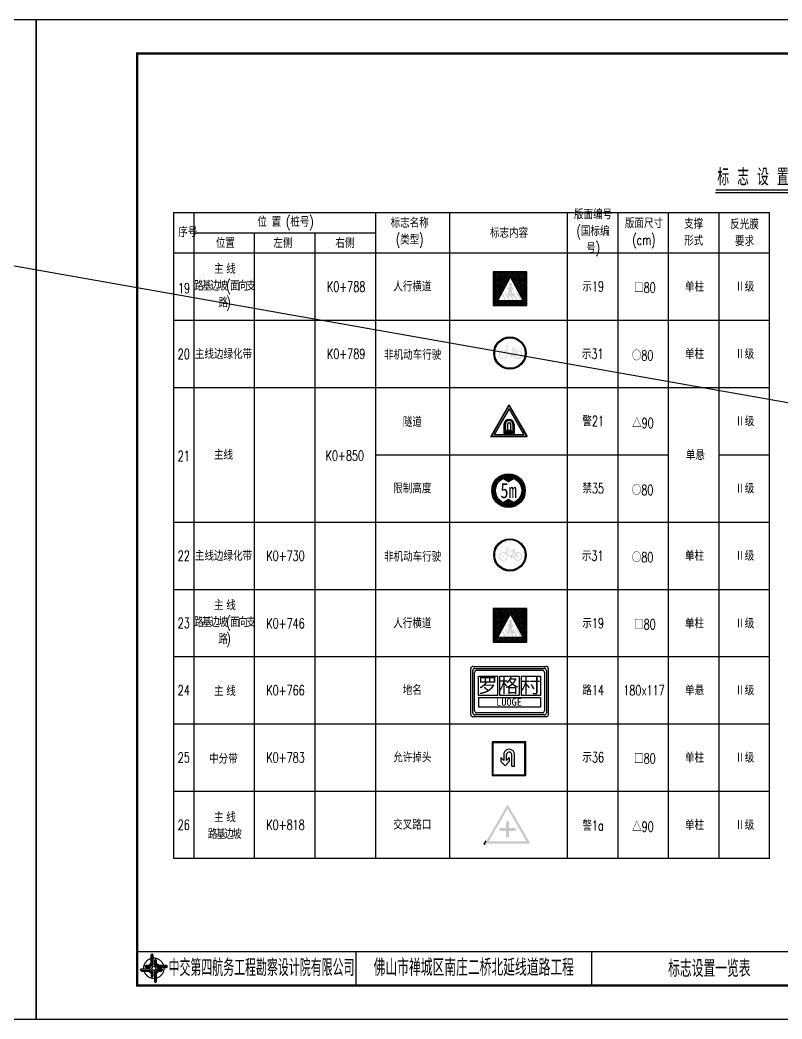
# Model space of a CAD drawing. Extents: x 9922 to 15217, y 1175 to 2938.
# Drawn here: x 13592.4 to 13818.8, y 2641.1 to 2938.1 of the extents above; entities that cross this region are included whole.
import ezdxf
from ezdxf.enums import TextEntityAlignment as Align

# ---------------------------------------------------------------- set-up
doc = ezdxf.new("R2010")
doc.units = 0
doc.header["$LTSCALE"] = 5
doc.layers.get('0').update_dxf_attribs({"linetype": 'CONTINUOUS'})
for name, color, linetype in [('1', 7, 'CONTINUOUS'), ('2', 7, 'CONTINUOUS'), ('J-交通标志', 4, 'CONTINUOUS'), ('PP-COM', 7, 'CONTINUOUS'), ('交通标志', 7, 'CONTINUOUS'), ('内框', 4, 'CONTINUOUS'), ('图框', 7, 'CONTINUOUS'), ('尺寸标注', 4, 'CONTINUOUS'), ('文字字符', 7, 'CONTINUOUS'), ('文字框', 8, 'CONTINUOUS'), ('文字表格', 7, 'CONTINUOUS'), ('标志', 4, 'CONTINUOUS'), ('汉字', 7, 'CONTINUOUS'), ('表格线', 7, 'CONTINUOUS')]:
    doc.layers.add(name, color=color, linetype=linetype)
doc.styles.add('ht', font='SIMHEI.TTF', dxfattribs={"width": 0.4})
doc.styles.get("Standard").update_dxf_attribs({"font": 'simplex1.shx', "width": 0.7, "bigfont": 'hztxt.shx'})
doc.styles.add('黑体', font='SIMHEI.TTF')

# ---------------------------------------------------------------- blocks, each defined once
blk = doc.blocks.new('diaotou')
at = {"layer": '文字字符'}
for p, q in [((-6.101562972147349, 24.90228167977193), (-6.101562972147349, 17.82942264034591)), ((-2.883151917896157, 17.87007201178039), (-2.883020566384857, 24.73968419403582)), ((3.457640832747074, 11.20370070532681), (3.457640832747074, 25.02422381270617)), ((6.711840400606434, 11.20370070532681), (6.711840400606434, 24.94293105120596)), ((-9.396435579184526, 21.40650153149227), (-9.396435579184526, 16.85385567003368)), ((-9.396435579184526, 21.40650153149227), (-6.101562972147349, 17.82942264034591)), ((-4.385568606024663, 11.56953308549828), (-9.396435579184526, 16.85385567003368)), ((0.4068361635759175, 16.89450504146771), (-4.385568606024663, 11.56953308549828)), ((-2.883151917896157, 17.87007201178039), (0.4068361635759175, 21.3658521600596)), ((0.4068361635759175, 21.3658521600596), (0.4068361635759175, 16.89450504146771)), ((3.457640832747074, 11.20370070532681), (6.711840400606434, 11.20370070532681))]:
    blk.add_line(p, q, dxfattribs=at)
for points in [[(19.99906267695451, 0), (19.99906267695451, 39.99812535390538), (-19.99906267694996, 39.99812535390538), (-19.99906267695451, 0)], [(18.97822048214357, 1.020842194810484), (18.97822048214357, 38.97728315909444), (-18.97822048213811, 38.97728315909444), (-18.97822048214357, 1.020842194810484)]]:
    blk.add_lwpolyline(points, close=True, dxfattribs=at)
for centre, radius, start, end in [((0.3055199071354764, 24.80244759557445), 6.407860631003816, 358.7437688651758, 179.1072990752227), ((0.2969057422292281, 24.66812610764009), 3.180731344825718, 353.571994391551, 178.7108869535317)]:
    blk.add_arc(centre, radius, start, end, dxfattribs=at)
blk = doc.blocks.new('xiangao1')
at = {"layer": '2'}
h = blk.add_hatch(dxfattribs=at)
h.set_pattern_fill('SACNCR', scale=0.0791435242254444, angle=90, style=0)
h.set_pattern_definition([(135, (2317.584698442243, -360.0879391594059), (-0.1332617096003498, -0.1332617096003497), []), (135, (2317.584698442243, -359.9546772933152), (-0.1332617096003498, -0.1332617096003497), [0, -0.1884605170618395])])
h.paths.add_polyline_path([(3553.801593673576, -60.8921763100318, 1), (3563.258867693323, -60.8921763100318, 1)])
h.paths.add_polyline_path([(3562.444854608817, -60.8921763100318, -1), (3554.615606758083, -60.8921763100318, -1)], flags=16)
at = {"layer": '标志', "linetype": 'Continuous'}
h = blk.add_hatch(color=7, dxfattribs=at)
edge = h.paths.add_edge_path()
edge.add_line((3558.505474494078, -58.47763066485902), (3556.696849184053, -57.43342035525257))
edge.add_arc((3558.53023068345, -60.89217631003118), 3.914623925366156, 62.501910019587, 117.92670436806691, ccw=False)
edge.add_line((3560.337687097813, -57.41980222488024), (3558.505474494078, -58.47763066485902))
h = blk.add_hatch(color=7, dxfattribs=at)
edge = h.paths.add_edge_path()
edge.add_line((3558.505474494078, -63.30672195520464), (3560.337687097813, -64.36455039518347))
edge.add_arc((3558.53023068345, -60.89217631003152), 3.914623925366981, 242.0732956319357, 297.4980899804042, ccw=False)
edge.add_line((3556.696849184052, -64.35093226481104), (3558.505474494078, -63.30672195520464))
at = {"layer": 'J-交通标志', "color": 7}
blk.add_circle((3558.505474494078, -60.90472413456496), 4.999974704708942, dxfattribs=at)
at = {"layer": '内框', "color": 7}
for radius in [4.728637009873403, 3.914623925366785]:
    blk.add_circle((3558.53023068345, -60.8921763100318), radius, dxfattribs=at)
at = {"layer": '尺寸标注', "color": 7, "linetype": 'Continuous'}
for centre, radius, start, end in [((3558.53023068345, -60.89217631003118), 3.914623925366156, 62.50191001960403, 117.9267043680608), ((3558.53023068345, -60.89217631003152), 3.914623925366981, 242.0732956319407, 297.4980899803952)]:
    blk.add_arc(centre, radius, start, end, dxfattribs=at)
at = {"layer": '标志', "color": 7, "linetype": 'Continuous', "style": '黑体', "width": 0.8}
blk.add_text('5m', height=4.5, dxfattribs=at).set_placement((3558.53023068345, -60.8921763100318), align=Align.MIDDLE_CENTER)
blk = doc.blocks.new('suidao')
at = {"layer": '1'}
h = blk.add_hatch(color=7, dxfattribs=at)
h.paths.add_polyline_path([(3489.163100171733, -42.9670430532401, 0.5773502691896254), (3487.955332983272, -42.9670430532401), (3468.027028150677, -77.48387953201609, 0.5773502691896583), (3468.630911744906, -78.52983659908068), (3508.487521410099, -78.52983659908068, 0.5773502691896254), (3509.091405004329, -77.48387953201609)])
h.paths.add_polyline_path([(3488.559216577503, -46.10491425443252), (3506.071987033177, -76.43792246495241), (3471.046446121828, -76.43792246495241)], flags=16)
at = {"layer": '标志', "linetype": 'Continuous'}
h = blk.add_hatch(color=7, dxfattribs=at)
edge = h.paths.add_edge_path()
edge.add_arc((3488.583108286459, -64.43789940617421), 5, 0, 180)
edge.add_line((3483.583108286459, -64.43789940617421), (3483.583108286459, -75.43789940617421))
edge.add_line((3483.583108286459, -75.43789940617421), (3482.583108286459, -75.43789940617421))
edge.add_line((3482.583108286459, -75.43789940617421), (3482.583108286459, -64.43789940617421))
edge.add_arc((3488.583108286459, -64.43789940617421), 6, 0, 180, ccw=False)
edge.add_line((3494.583108286459, -64.43789940617421), (3494.583108286459, -75.43789940617421))
edge.add_line((3494.583108286459, -75.43789940617421), (3493.583108286459, -75.43789940617421))
edge.add_line((3493.583108286459, -75.43789940617421), (3493.583108286459, -64.43789940617421))
h = blk.add_hatch(color=7, dxfattribs=at)
edge = h.paths.add_edge_path()
edge.add_line((3483.983108286459, -75.15467491996787), (3486.783108286459, -71.18953211307644))
edge.add_line((3486.78310828646, -71.18953211307644), (3486.78310828646, -64.43789940617421))
edge.add_arc((3488.58310828646, -64.42251475959961), 1.800065745284769, -0.48969658587282083, 180.4896965858598, ccw=False)
edge.add_line((3490.383108286459, -64.43789940617398), (3490.38310828646, -71.18953211307621))
edge.add_line((3490.38310828646, -71.18953211307621), (3493.18310828646, -75.15467491996742))
edge.add_line((3493.18310828646, -75.15467491996742), (3493.18310828646, -64.43789940617421))
edge.add_arc((3488.583108286459, -64.43789940617421), 4.6, 0, 180)
edge.add_line((3483.983108286459, -64.43789940617421), (3483.983108286459, -75.15467491996787))
blk.add_hatch(color=7, dxfattribs=at).paths.add_polyline_path([(3487.27278621391, -71.18953211307621), (3489.89343035901, -71.18953211307598), (3492.893430359009, -75.43789940617444), (3484.27278621391, -75.43789940617421)])
at = {"layer": '1', "color": 7, "linetype": 'ByBlock'}
blk.add_lwpolyline([(3467.739833711093, -79.02642276423421), (3509.418827521512, -79.02642276423512, 0.5773395539759058), (3509.999495599997, -78.02071348099571), (3489.163724456213, -41.92941996658556, 0.5773200870172038), (3488.002440212046, -41.92933006037629), (3467.159217545409, -78.02062357478644, 0.5773911677442399)], format="xyb", close=True, dxfattribs=at)
at = {"layer": '内框', "color": 7}
blk.add_lwpolyline([(3468.59158508786, -78.53473354467451), (3508.567228422298, -78.53473354467451, 0.5773395539759099), (3509.147896500783, -77.52902426143555), (3489.163648329377, -42.91272129661002, 0.5773200870172047), (3488.002364085209, -42.91263139040075), (3468.010968922177, -77.52893435522628, 0.5773911677442352)], format="xyb", close=True, dxfattribs=at)
blk.add_lwpolyline([(3471.046493160382, -76.43789940617421), (3506.066935110146, -76.43789940617421), (3488.55984467657, -46.11247804014124)], close=True, dxfattribs=at)
at = {"layer": '尺寸标注', "color": 7, "linetype": 'Continuous'}
for p, q in [((3482.583108286459, -64.43789940617421), (3482.583108286459, -75.43789940617421)), ((3483.583108286459, -64.43789940617421), (3483.583108286459, -75.43789940617421)), ((3483.983108286459, -64.43789940617421), (3483.983108286459, -75.15467491996787)), ((3483.983108286459, -75.15467491996787), (3486.783108286459, -71.18953211307644)), ((3484.27278621391, -75.43789940617421), (3487.27278621391, -71.1895321130769)), ((3486.78310828646, -64.43789940617421), (3486.78310828646, -71.18953211307644)), ((3487.27278621391, -71.18953211307621), (3489.89343035901, -71.18953211307598)), ((3489.89343035901, -71.18953211307598), (3492.893430359009, -75.43789940617444)), ((3490.383108286459, -64.43789940617398), (3490.38310828646, -71.18953211307621)), ((3490.38310828646, -71.18953211307621), (3493.18310828646, -75.15467491996742)), ((3493.18310828646, -64.43789940617421), (3493.18310828646, -75.15467491996742)), ((3493.583108286459, -64.43789940617421), (3493.583108286459, -75.43789940617421)), ((3494.583108286459, -64.43789940617421), (3494.583108286459, -75.43789940617421)), ((3466.578354560955, -79.02642276423467), (3467.739833711093, -79.02642276423421)), ((3482.583108286459, -75.43789940617421), (3483.583108286459, -75.43789940617421)), ((3484.27278621391, -75.43789940617421), (3492.893430359009, -75.43789940617444)), ((3493.583108286459, -75.43789940617421), (3494.583108286459, -75.43789940617421))]:
    blk.add_line(p, q, dxfattribs=at)
for centre, radius, start, end in [((3488.583108286459, -64.43789940617421), 6, 0, 180), ((3488.583108286459, -64.43789940617421), 5, 0, 180), ((3488.583108286459, -64.43789940617421), 4.6, 0, 180), ((3488.58310828646, -64.42251475959961), 1.800065745284769, 359.5103034141272, 180.4896965858598)]:
    blk.add_arc(centre, radius, start, end, dxfattribs=at)
blk = doc.blocks.new('shi19')
at = {"layer": '交通标志', "linetype": 'Continuous'}
h = blk.add_hatch(dxfattribs=at)
h.set_pattern_fill('ANSI37', color=256, scale=0.5, style=0)
h.set_pattern_definition([(45, (-464.1133328384785, -103.8755469416377), (-1.122532015133644, 1.122532015133644), []), (135, (-464.1133328384785, -103.8755469416377), (-1.122532015133644, -1.122532015133644), [])])
h.paths.add_polyline_path([(18.97822048214357, 38.97728315909467), (-18.97822048213857, 38.97728315909467), (-18.97822048214312, 1.020842194810484), (18.97822048214357, 1.020842194810484)])
h.paths.add_polyline_path([(15.71383639329088, 5.766368364998926), (-14.54242162388982, 5.766368364998926), (0.5857073847028015, 33.80975351966072)], flags=16)
at = {"layer": '交通标志'}
h = blk.add_hatch(color=256, dxfattribs=at)
h.paths.add_polyline_path([(1.836160501565246, 20.58847870483419, -0.4929227476637501), (1.970290873061458, 20.72228760606663), (2.076939894310271, 20.70815568318653), (2.565357937280169, 19.65339855968773, -0.1007238254279254), (2.620330432586343, 19.4216393705567), (2.650627326235735, 18.47878398035505, 0.1621942034199534), (2.729085324383959, 18.2662980491416), (2.917776557093475, 18.03070313103467, 0.2611518920554956), (3.242580254878703, 17.89923486465091), (3.438166909673782, 17.9240673532961, 0.35844712940653), (3.75052865860016, 18.25525882577881), (3.854769752700122, 19.79067400703184, 0.1784310688526201), (3.738487268062272, 20.18704883763553), (2.019416219258346, 22.50316504891566, 0.1303412639691616), (1.398851494511746, 22.82442671915737, -0.1474758329713976), (-0.2449055131301066, 22.7158494045741), (-1.005172878271878, 22.14060206110503, 0.1588489739255415), (-1.259309431122347, 21.87153053280258), (-1.819096085305318, 20.93264045835826, -0.1462839377959379), (-2.171938827732447, 20.60874323338362), (-3.633570590722229, 19.89882409858114, 0.3964178702814232), (-3.866537863552367, 19.28699716020742), (-3.833565949894364, 19.20701330296993, 0.3898489240704199), (-3.393973236076363, 19.00202382668726), (-1.518296157605619, 19.59688344368328, -0.5300803261006457), (-1.363058288668526, 19.47446749865799), (-1.520033350949234, 17.29129642582734), (-2.448077846672277, 16.15362310387877, 0.1795943290689394), (-2.582305130872101, 15.76029078523948), (-2.445591681188034, 11.11301811325507, 0.2405856666618067), (-1.87969461451712, 10.20551501979776), (-1.447840810921662, 10.16087599677053, 0.280271727344787), (-0.9266248319381702, 11.02374006725108), (-0.9828879812566811, 15.35987785855946, -0.2217645267545478), (-0.7773982108642485, 15.82108423645764), (-0.2336614915052451, 16.29336565716017, -0.6223048171974646), (0.1614403888488596, 16.12718822703732), (0.2178513996623224, 15.17775841386697, 0.1080223328076682), (3.096637760671911, 10.26803993859335, 0.6574011639271888), (4.18131077529506, 11.30651557454826), (2.32831318465287, 14.55735705358961), (1.966744950212615, 15.59583268953907), (2.116227892622192, 18.38468563441006, 0.03699299083988415), (2.111342444553429, 18.47279730840205)])
h.paths.add_polyline_path([(2.378527601272253, 24.76162825737788, 1), (-1.321315143964057, 24.76162825737788, 1)])
h.paths.add_polyline_path([(-5.007378462159977, 14.85796889627704), (-6.575757193841127, 14.85796889627704), (-1.871749774793898, 6.962154756787413), (-0.3033710431127474, 6.962154756787413)])
h.paths.add_polyline_path([(-8.666099587247118, 13.50086014377598), (-9.409385831457257, 12.11591825304708), (-6.338981526834687, 6.962154756787413), (-4.770602795148989, 6.962154756787413)])
h.paths.add_polyline_path([(-0.2949419936021513, 14.64194068297343), (-0.4028103783593906, 12.19976715933285), (2.701842291960929, 6.962154756787413), (4.270221023644353, 6.962154756787413)])
h.paths.add_polyline_path([(4.033438318497247, 14.85796889627659), (2.465059586811549, 14.85796889627704), (7.169067005858778, 6.962154756787413), (8.737445737544476, 6.962154756787413)])
h.paths.add_polyline_path([(8.607044461521582, 14.85796889627704), (7.038665729840432, 14.85796889627704), (11.74267314888584, 6.962154756787413), (13.31105188057154, 6.962154756787413)])
for p, q in [((-14.54242162388982, 5.766368364998925), (0.5857073847028005, 33.80975351966072)), ((15.71383639329088, 5.766368364998925), (0.5857073847028005, 33.80975351966072)), ((-14.54242162388982, 5.766368364998925), (15.71383639329088, 5.766368364998925))]:
    blk.add_line(p, q, dxfattribs=at)
for points in [[(19.99906267695405, 0), (19.99906267695405, 39.99812535390561), (-19.99906267694951, 39.99812535390538), (-19.99906267695405, 0)], [(18.97822048214357, 1.020842194810484), (18.97822048214357, 38.97728315909467), (-18.97822048213857, 38.97728315909467), (-18.97822048214312, 1.020842194810484)]]:
    blk.add_lwpolyline(points, close=True, dxfattribs=at)
blk = doc.blocks.new('shizijia a a')
blk.add_hatch(color=7).paths.add_polyline_path([(8134.427726569629, 1195.759747484561), (8134.427726569629, 1192.95974748456), (8128.427726569629, 1192.95974748456), (8128.427726569629, 1186.95974748456), (8125.62772656963, 1186.95974748456), (8125.62772656963, 1192.95974748456), (8119.627726569628, 1192.95974748456), (8119.62772656963, 1195.759747484561), (8125.62772656963, 1195.759747484561), (8125.62772656963, 1201.759747484561), (8128.427726569629, 1201.759747484561), (8128.427726569629, 1195.759747484561)])
at = {"layer": '1'}
h = blk.add_hatch(color=7, dxfattribs=at)
h.paths.add_polyline_path([(8127.667145291669, 1216.69794115902, 0.5773502691896254), (8126.459378103209, 1216.69794115902), (8106.531073270613, 1182.181104680244, 0.5773502691896583), (8107.134956864842, 1181.13514761318), (8146.991566530036, 1181.13514761318, 0.5773502691896254), (8147.595450124265, 1182.181104680244)])
h.paths.add_polyline_path([(8127.06326169744, 1213.560069957828), (8144.576032153112, 1183.227061747308), (8109.550491241764, 1183.227061747308)], flags=16)
at = {"layer": '尺寸标注', "color": 7, "linetype": 'Continuous'}
for p, q in [((8106.910200293611, 1183.803508128995), (8105.08239968089, 1180.638561448026)), ((8105.08239968089, 1180.638561448026), (8106.243878831028, 1180.638561448026))]:
    blk.add_line(p, q, dxfattribs=at)
blk = doc.blocks.new('diming6')
at = {"layer": '交通标志', "linetype": 'Continuous'}
for p, q in [((4338.773519139604, 1389.592643397272), (4338.773519139604, 1432.392643397272)), ((4340.573519139603, 1391.392643397272), (4340.573519139603, 1430.592643397272)), ((4340.773519139604, 1434.392643397272), (4408.773519139604, 1434.392643397272)), ((4342.573519139603, 1432.592643397272), (4406.973519139604, 1432.592643397272)), ((4344.373519139604, 1430.792643397272), (4405.173519139604, 1430.792643397272)), ((4408.973519139604, 1430.592643397272), (4408.973519139604, 1391.392643397272)), ((4410.773519139604, 1432.392643397272), (4410.773519139604, 1389.592643397272)), ((4342.373519139604, 1393.192643397272), (4342.373519139604, 1428.792643397272)), ((4407.173519139604, 1428.792643397272), (4407.173519139604, 1393.192643397272)), ((4408.773519139604, 1387.592643397272), (4340.773519139604, 1387.592643397272)), ((4406.973519139604, 1389.392643397272), (4342.573519139603, 1389.392643397272)), ((4405.173519139604, 1391.192643397272), (4344.373519139604, 1391.192643397272))]:
    blk.add_line(p, q, dxfattribs=at)
for centre, start, end in [((4340.773519139604, 1432.392643397272), 90, 180), ((4342.573519139603, 1430.592643397272), 90, 180), ((4344.373519139604, 1428.792643397272), 90, 180), ((4405.173519139604, 1428.792643397272), 0, 90), ((4406.973519139604, 1430.592643397272), 0, 90), ((4408.773519139604, 1432.392643397272), 0, 90), ((4344.373519139604, 1393.192643397272), 180, 270), ((4405.173519139604, 1393.192643397272), 270, 0), ((4340.773519139604, 1389.592643397272), 180, 270), ((4342.573519139603, 1391.392643397272), 180, 270), ((4406.973519139604, 1391.392643397272), 270, 0), ((4408.773519139604, 1389.592643397272), 270, 0)]:
    blk.add_arc(centre, 2, start, end, dxfattribs=at)
at = {"layer": '文字框', "linetype": 'Continuous'}
for p, q in [((4345.973519139604, 1425.392643397272), (4363.973519139604, 1425.392643397272)), ((4345.973519139604, 1407.392643397272), (4345.973519139604, 1425.392643397272)), ((4363.973519139604, 1407.392643397272), (4363.973519139604, 1425.392643397272)), ((4365.773519139604, 1425.392643397272), (4383.773519139604, 1425.392643397272)), ((4365.773519139604, 1407.392643397272), (4365.773519139604, 1425.392643397272)), ((4383.773519139604, 1425.392643397272), (4383.773519139604, 1407.392643397272)), ((4385.573519139604, 1425.392643397272), (4403.573519139603, 1425.392643397272)), ((4385.573519139603, 1425.392643397272), (4385.573519139603, 1407.392643397272)), ((4403.573519139604, 1425.392643397272), (4403.573519139603, 1407.392643397272)), ((4363.973519139604, 1407.392643397272), (4345.973519139604, 1407.392643397272)), ((4345.973519139604, 1405.592643397272), (4345.973519139604, 1396.592643397272)), ((4345.973519139604, 1405.592643397272), (4403.573519139603, 1405.592643397272)), ((4383.773519139604, 1407.392643397272), (4365.773519139604, 1407.392643397272)), ((4403.573519139603, 1407.392643397272), (4385.573519139603, 1407.392643397272)), ((4403.573519139603, 1405.592643397272), (4403.573519139603, 1396.592643397272)), ((4403.573519139603, 1396.592643397272), (4345.973519139604, 1396.592643397272))]:
    blk.add_line(p, q, dxfattribs=at)
at = {"layer": '汉字', "linetype": 'Continuous', "style": 'ht'}
for s, height, p in [('罗', 13.2, (4345.421033980317, 1410.138119442187)), ('格', 13.2, (4365.305245996403, 1410.138119442187)), ('村', 13.2, (4385.318070876329, 1409.830156229403)), ('LUOGE', 7, (4362.368738207428, 1397.899123025125))]:
    blk.add_text(s, height=height, dxfattribs=at).set_placement(p)
blk = doc.blocks.new('123')
at = {"layer": '图框'}
blk.add_lwpolyline([(10930.15521154882, 1893.643909131336), (10930.15521154882, 2190.643909131336), (10510.15521154882, 2190.643909131336), (10510.15521154882, 1893.643909131336)], close=True, dxfattribs=at)
blk = doc.blocks.new('lvdao')
at = {"layer": 'PP-COM'}
h = blk.add_hatch(color=7, dxfattribs=at)
edge = h.paths.add_edge_path(flags=16)
edge.add_line((14523.46466739802, 1582.310578600302), (14521.91494627475, 1584.268999675882))
edge.add_line((14521.91494627475, 1584.268999675882), (14519.77774400383, 1577.715721203945))
edge.add_line((14519.77774400383, 1577.715721203945), (14521.72467292111, 1577.992475471621))
edge.add_arc((14527.08789854932, 1578.340965234011), 5.374535724469826, 132.3880028085227, 183.7177184221885, ccw=False)
edge = h.paths.add_edge_path(flags=16)
edge.add_arc((14527.08789854932, 1578.340965234011), 4.4586703893677, 493.2182603036658, 542.8172017145539)
edge.add_line((14522.63461679159, 1578.121823208595), (14526.36020745503, 1578.651412710588))
edge.add_line((14526.36020745503, 1578.651412710587), (14524.03469293658, 1581.590223168883))
h.paths.add_polyline_path([(14519.22699420903, 1579.747042729658), (14519.22699420903, 1579.378146031856), (14518.8374468811, 1579.378146031856), (14519.11546794205, 1578.130392587861), (14521.26008623374, 1584.767091126725), (14513.0915076611, 1584.767091126725), (14512.94047534052, 1584.380951434397), (14518.70134047184, 1578.029178544768), (14518.40076717049, 1579.378146031856), (14517.90233761955, 1579.378146031856), (14517.90233761955, 1579.747042729658)], flags=16)
edge = h.paths.add_edge_path(flags=16)
edge.add_line((14526.59699354671, 1577.947029405154), (14522.74813992486, 1577.318108097138))
edge.add_arc((14527.08789854932, 1578.340965234011), 4.458670389367795, 193.2622534928826, 482.7823997859194)
edge.add_line((14524.6737515648, 1582.089516417893), (14527.12889555075, 1578.969051537569))
edge.add_arc((14527.08789854932, 1578.340965234011), 0.6294228775972854, 218.7459470685571, 446.2654372543259, ccw=False)
edge = h.paths.add_edge_path()
edge.add_arc((14519.06934649954, 1577.20102540491), 0.8756362199149581, 522.2876576286286, 630.7597406713694)
edge.add_line((14519.08095707471, 1576.325466164098), (14519.38151304585, 1574.976576454681))
edge.add_line((14519.38151304585, 1574.976576454681), (14518.98689611281, 1574.976576454681))
edge.add_line((14518.98689611281, 1574.976576454681), (14518.98689611281, 1574.64995783171))
edge.add_line((14518.98689611281, 1574.649957831709), (14520.50446189623, 1574.649957831709))
edge.add_line((14520.50446189623, 1574.649957831709), (14520.50446189623, 1574.976576454681))
edge.add_line((14520.50446189623, 1574.976576454681), (14519.81819275645, 1574.976576454681))
edge.add_line((14519.81819275646, 1574.976576454681), (14519.49326518909, 1576.434845442842))
edge.add_arc((14519.06934649954, 1577.20102540491), 0.8756362199150926, 298.9552582435237, 336.2172830024853)
edge.add_line((14519.87062487706, 1576.847908212834), (14521.84244897808, 1577.170113813417))
edge.add_arc((14527.08789854932, 1578.340965234011), 5.374535724469852, 192.5828807278207, 483.7068798928885)
edge.add_line((14524.1053304666, 1582.811974279574), (14522.22088285251, 1585.207089446842))
edge.add_line((14522.22088285251, 1585.207089446842), (14522.46989848825, 1585.970643195149))
edge.add_line((14522.46989848825, 1585.970643195149), (14523.2227608721, 1585.970643195149))
edge.add_line((14523.2227608721, 1585.970643195149), (14524.35973638045, 1586.569387398936))
edge.add_line((14524.35973638045, 1586.569387398936), (14524.35973638045, 1587.076017080773))
edge.add_line((14524.35973638045, 1587.076017080773), (14519.90782787093, 1586.929315825641))
edge.add_line((14519.90782787093, 1586.929315825641), (14519.55390756921, 1586.774999530261))
edge.add_line((14519.55390756921, 1586.774999530261), (14519.79843416603, 1586.408498375954))
edge.add_line((14519.79843416604, 1586.408498375954), (14521.63882177724, 1585.939119565464))
edge.add_line((14521.63882177723, 1585.939119565464), (14521.46242265348, 1585.393237899042))
edge.add_line((14521.46242265347, 1585.393237899042), (14513.33641488491, 1585.393237899042))
edge.add_line((14513.33641488491, 1585.393237899042), (14514.12811784664, 1587.417360529713))
edge.add_line((14514.12811784664, 1587.417360529713), (14513.53067781403, 1588.08702219306))
edge.add_line((14513.53067781403, 1588.08702219306), (14513.93205486456, 1588.445111555622))
edge.add_line((14513.93205486455, 1588.445111555622), (14516.11095728219, 1588.445111555622))
edge.add_line((14516.11095728219, 1588.445111555622), (14516.11095728219, 1589.201850028225))
edge.add_line((14516.11095728219, 1589.201850028226), (14513.44655494539, 1589.201850028226))
edge.add_line((14513.44655494539, 1589.201850028226), (14512.51290107852, 1588.101345586226))
edge.add_line((14512.51290107852, 1588.101345586225), (14513.27264971012, 1587.456784582499))
edge.add_line((14513.27264971012, 1587.456784582499), (14511.69762347233, 1582.970837649915))
edge.add_arc((14509.07070484623, 1578.381129593993), 5.288300436501276, 420.2153433020286, 770.6927707461815)
edge.add_line((14512.42072950771, 1582.47300645849), (14512.4885733877, 1583.225587600038))
edge.add_line((14512.4885733877, 1583.225587600038), (14512.64651174049, 1583.629383732658))
edge.add_line((14512.64651174049, 1583.629383732658), (14518.23521896888, 1577.467427454885))
edge = h.paths.add_edge_path(flags=16)
edge.add_arc((14501.92433135734, 1587.466740818487), 11.68343144765875, 310.96786710817463, 330.03058549394456, ccw=False)
edge.add_arc((14509.07070484623, 1578.381129593993), 0.5774381663015745, 90.00000000000301, 387.1743936606987, ccw=False)
edge.add_arc((14504.22407918993, 1584.981201951865), 7.730582310395268, 308.8248572095115, 338.257350668104)
edge.add_arc((14509.07070484624, 1578.381129593992), 4.405441710957541, 418.0084027421183, 767.5243627106129)
at = {"layer": 'J-交通标志', "color": 7}
blk.add_circle((14517.19925849728, 1580.265407532919), 19.99989881883577, dxfattribs=at)
at = {"layer": '内框', "color": 7}
blk.add_circle((14517.29828325477, 1580.315598831052), 18.91454803949361, dxfattribs=at)
blk = doc.blocks.new('series')
at = {"width": 0.75}
for tag, height, p in [('页码', 4, (-35.00000019351683, -18.99999978748997)), ('图名', 5, (-220.0000000007553, -281.9999998736282)), ('图号', 5, (-20.00000000087118, -281.9999997322674))]:
    blk.add_attdef(tag, text='', height=height, dxfattribs=at).set_placement(p, align=Align.MIDDLE_CENTER)
blk = doc.blocks.new('tb')
at = {"lineweight": -3}
h = blk.add_hatch(color=256, dxfattribs=at)
h.paths.add_polyline_path([(-1.228670992161504, -0.1320785302474157), (-3.777098402437705, -0.1366758082405788), (-4.137257534001154, -0.4065742589613385), (-1.397238205910632, -0.4414142085969424), (-0.5595824502494793, -1.241260625552659), (-0.5377440497285022, -2.618099910838639), (-0.268174124076701, -2.204271236922525), (-0.2591490690975675, -1.05795716827002)])
h.paths.add_polyline_path([(0.1330140251965517, -1.081087965820487), (0.1376113031897077, -3.856454300355971), (0.4130853200294737, -4.257762159689361), (0.4373368162431817, -1.238985973350473), (1.254303266752501, -0.4280733826241737), (2.658200219750171, -0.431309751157432), (2.261738862313656, -0.1640078927098472), (1.06957779999648, -0.1549828377307136)])
h.paths.add_polyline_path([(1.075058668143178, 0.2961654990900692), (3.623486078419382, 0.3007627770832428), (4.02479393775277, 0.5639790481017252), (1.254433818257177, 0.5696493874812063), (0.4338647678877763, 1.389621971256247), (0.4252804534801343, 2.800319429116151), (0.1582321915008578, 2.411975327672125), (0.1492071365217242, 1.240846529882496)])
h.paths.add_polyline_path([(-0.2782056403676165, 1.214703607392551), (-0.2828029183607867, 3.990069941928034), (-0.5582769352005529, 4.391377801261428), (-0.5650625050847323, 1.405178606367084), (-1.383477455623911, 0.5999388548037956), (-2.744447998670424, 0.5649253927294958), (-2.330582945081495, 0.2953481910572044), (-1.197365719015146, 0.2863231360780745)])
for p, q in [((-0.5582769352005528, 4.391377801261427), (-0.5650625050847324, 1.405178606367084)), ((-1.383477455623911, 0.5999388548037956), (-2.744447998670424, 0.5649253927294957)), ((-0.5650625050847324, 1.405178606367084), (-1.383477455623911, 0.5999388548037956)), ((0.4252804534801342, 2.800319429116151), (0.4338647678877763, 1.389621971256247)), ((0.4338647678877763, 1.389621971256247), (1.254433818257176, 0.5696493874812063)), ((1.254433818257176, 0.5696493874812063), (4.024793937752769, 0.5639790481017251)), ((-4.137257534001154, -0.4065742589613386), (-1.397238205910632, -0.4414142085969424)), ((-1.397238205910632, -0.4414142085969424), (-0.5595824502494793, -1.241260625552659)), ((-0.5595824502494793, -1.241260625552659), (-0.5377440497285022, -2.618099910838639)), ((0.4130853200294737, -4.257762159689362), (0.4373368162431817, -1.238985973350474)), ((0.4373368162431817, -1.238985973350474), (1.254303266752501, -0.4280733826241736)), ((1.254303266752501, -0.4280733826241736), (2.658200219750171, -0.431309751157432))]:
    blk.add_line(p, q, dxfattribs=at)
at = {"lineweight": -3, "const_width": 0.35, "flags": 128}
for points in [[(-0.8984575719989607, 3.022184800634026, 0.3241669670343284), (-3.156283413683539, -0.1382039471767715)], [(2.880337605681945, 0.9159689001160274, 0.324402935256486), (-0.2446307051464558, 3.152779407784049)], [(0.7528174262224923, -2.855861469520281, 0.3254175744173388), (3.016696669261094, 0.2640090343644648)], [(-2.980278320299703, -0.7585641109756427, 0.3229755232610381), (0.1412698125949916, -2.983008973617238)]]:
    blk.add_lwpolyline(points, format="xyb", dxfattribs=at)
at = {"lineweight": -3, "flags": 128}
for points in [[(-0.8984575719989607, 3.992933901796853), (-0.8984575719989607, 1.576138812338048), (-1.530916730157209, 0.9123826470056855), (-2.335694345298677, 0.9123826470056855), (-2.744447998670424, 0.5649253927294957), (-2.330582945081495, 0.2953481910572044), (-1.197365719015146, 0.2863231360780745), (-0.2782056403676165, 1.214703607392551), (-0.2828029183607867, 3.990069941928034), (-0.5582769352005528, 4.391377801261427)], [(-0.0382093518217772, 0.7673643284819214), (0.680333374823654, 0.04359896970502497), (-0.0382093518217772, -0.6859100737558936), (-0.7739971039068507, 0.04934401191316873)], [(3.615558814357584, 0.9159689001160274), (1.425702649158069, 0.9159689001160274), (0.7731862275520882, 1.538085494759734), (0.7731862275520882, 2.38077468162448), (0.4252804534801342, 2.800319429116151), (0.1582321915008578, 2.411975327672124), (0.1492071365217242, 1.240846529882496), (1.075058668143178, 0.2961654990900691), (3.623486078419383, 0.3007627770832428), (4.024793937752769, 0.5639790481017251)], [(-3.728022410605963, -0.7585641109756427), (-1.538166245406444, -0.7585641109756427), (-0.8852013040046955, -1.391471799739268), (-0.8852013040046955, -2.209346257466891), (-0.5377440497285022, -2.618099910838639), (-0.268174124076701, -2.204271236922525), (-0.2591490690975675, -1.05795716827002), (-1.228670992161504, -0.1320785302474157), (-3.777098402437705, -0.1366758082405788), (-4.137257534001154, -0.4065742589613386)], [(0.7528174262224923, -3.84852703629417), (0.7528174262224923, -1.431731946835372), (1.395705588811445, -0.7791505751772103), (2.25942704020374, -0.7791505751772103), (2.658200219750171, -0.431309751157432), (2.261738862313656, -0.1640078927098472), (1.06957779999648, -0.1549828377307136), (0.1330140251965517, -1.081087965820487), (0.1376113031897077, -3.856454300355971), (0.4130853200294737, -4.257762159689362)]]:
    blk.add_lwpolyline(points, close=True, dxfattribs=at)

msp = doc.modelspace()

# ---------------------------------------------------------------- linework, layer by layer
at = {"layer": '2', "linetype": 'Continuous'}
msp.add_line((13177.19127270127, 2938.109590496886), (14857.19127270127, 2641.109590496886), dxfattribs=at)
at = {"layer": '图框'}
for points, const_width in [([(14007.19127250151, 2928.109590770462), (13627.19127250174, 2928.10959049642), (13627.19127270127, 2651.109590496886), (14007.19127270081, 2651.109590770696), (14007.19127250127, 2928.109590770229)], 0.7), ([(13627.19127269406, 2661.109590496886), (14007.19127269382, 2661.109590770929)], 0.4), ([(13692.19127269407, 2661.109590543761), (13692.19127270127, 2651.109590540106)], 0.4), ([(13762.19127270104, 2651.109590601684), (13762.19127269382, 2661.109590594243)], 0.4)]:
    msp.add_lwpolyline(points, dxfattribs=dict(at, const_width=const_width))
at = {"layer": '尺寸标注', "color": 7, "linetype": 'Continuous'}
msp.add_line((13799.02369131735, 2886.83815590692), (13839.94057525622, 2886.83815590692), dxfattribs=at)
at = {"layer": '尺寸标注', "color": 7, "linetype": 'Continuous', "const_width": 0.4}
msp.add_lwpolyline([(13799.02369131735, 2887.558155906921), (13839.94057525622, 2887.558155906921)], dxfattribs=at)
at = {"layer": '文字表格', "linetype": 'Continuous'}
for p, q in [((13644.07152333946, 2688.83815590692), (13644.07152333946, 2880.83815590692)), ((13698.07152333946, 2688.83815590692), (13698.07152333946, 2880.83815590692)), ((13720.07152333946, 2688.83815590692), (13720.07152333946, 2880.83815590692)), ((13755.07152333946, 2688.83815590692), (13755.07152333946, 2880.83815590692)), ((13770.07152333946, 2688.83815590692), (13770.07152333946, 2880.83815590692)), ((13785.07152333946, 2688.83815590692), (13785.07152333946, 2880.83815590692)), ((13800.07152333946, 2688.83815590692), (13800.07152333946, 2880.83815590692)), ((13644.07152333946, 2874.83815590692), (13698.07152333946, 2874.83815590692)), ((13662.07152333946, 2688.83815590692), (13662.07152333946, 2874.83815590692)), ((13680.07152333946, 2688.83815590692), (13680.07152333946, 2874.83815590692)), ((13638.07152333946, 2868.83815590692), (13815.07152333946, 2868.83815590692)), ((13638.07152333946, 2848.83815590692), (13815.07152333945, 2848.83815590692)), ((13638.07152333946, 2828.838155906921), (13815.07152333946, 2828.83815590692)), ((13698.07152333946, 2828.838155906921), (13785.07152333946, 2828.838155906921)), ((13698.07152333946, 2828.838155906921), (13785.07152333946, 2828.838155906921)), ((13800.07152333946, 2828.83815590692), (13815.07152333946, 2828.83815590692)), ((13698.07152333946, 2808.838155906919), (13785.07152333946, 2808.838155906919)), ((13698.07152333946, 2808.838155906919), (13785.07152333946, 2808.838155906919)), ((13698.07152333946, 2808.838155906919), (13785.07152333946, 2808.83815590692)), ((13800.07152333946, 2808.838155906919), (13815.07152333946, 2808.838155906919))]:
    msp.add_line(p, q, dxfattribs=at)
at = {"layer": '表格线', "color": 1, "linetype": 'Continuous'}
for p, q in [((13638.07152333946, 2880.83815590692), (13815.07152333946, 2880.83815590692)), ((13638.07152333946, 2688.83815590692), (13638.07152333946, 2880.83815590692)), ((13815.07152333946, 2688.83815590692), (13815.07152333946, 2880.83815590692)), ((13815.07152333946, 2688.83815590692), (13638.07152333946, 2688.83815590692))]:
    msp.add_line(p, q, dxfattribs=at)
at = {"layer": '表格线', "linetype": 'Continuous'}
for p, q in [((13698.07152333946, 2808.83815590692), (13785.07152333945, 2808.83815590692)), ((13638.07152333946, 2788.83815590692), (13815.07152333946, 2788.83815590692)), ((13638.07152333946, 2768.83815590692), (13815.07152333946, 2768.83815590692)), ((13638.07152333946, 2748.83815590692), (13815.07152333946, 2748.83815590692)), ((13638.07152333946, 2728.83815590692), (13815.07152333946, 2728.83815590692)), ((13638.07152333946, 2708.83815590692), (13815.07152333946, 2708.83815590692))]:
    msp.add_line(p, q, dxfattribs=at)

# ---------------------------------------------------------------- block references
at = {"layer": '2', "linetype": 'Continuous'}
for p in [(2667.036061152454, 747.4656813655499), (3087.036061152454, 747.4656813655499)]:
    msp.add_blockref('123', p, dxfattribs=at)
at = {"layer": '2', "linetype": 'Continuous', "xscale": 0.2400000000006912, "yscale": 0.2400000000000091, "zscale": 0.24}
for p in [(10253.78881673441, 2459.813931287562), (10253.78881673441, 2399.813931287562)]:
    msp.add_blockref('lvdao', p, dxfattribs=at)
at = {"layer": '交通标志', "linetype": 'Continuous', "xscale": 0.2500000000000119, "yscale": 0.2499999999133706, "zscale": 0.25, "rotation": 1.766244230682929e-05}
for p in [(13737.98498515354, 2853.260798185719), (13737.98498515354, 2753.142131075754)]:
    msp.add_blockref('shi19', p, dxfattribs=at)
at = {"layer": '图框'}
ref = msp.add_blockref('series', (14017.19127270127, 2938.109590496886), dxfattribs=at)
ref.add_attrib('页码', '第  2  页    共  3  页', dxfattribs={"layer": '0', "height": 4, "width": 0.7}).set_placement((13982.19127250776, 2919.109590709396), align=Align.MIDDLE_CENTER)
ref.add_attrib('图名', '标志设置一览表', dxfattribs={"layer": '0', "height": 5, "width": 0.7}).set_placement((13797.19127270052, 2656.109590623258), align=Align.MIDDLE_CENTER)
ref.add_attrib('图号', 'S2-13-4', dxfattribs={"layer": '0', "height": 5, "width": 0.65}).set_placement((13997.1912727004, 2656.109590764619), align=Align.MIDDLE_CENTER)
at = {"layer": '图框', "lineweight": -3}
msp.add_blockref('tb', (13632.18700532335, 2656.11492775906), dxfattribs=at)
at = {"layer": '尺寸标注', "linetype": 'Continuous'}
for name, p, xscale, yscale, zscale in [('suidao', (12865.52156499562, 2833.994930663179), 0.25, 0.25, 0.25), ('diming6', (12337.89055192302, 2286.915709966288), 0.319999999999709, 0.3199999999999363, 0.32), ('diaotou', (13737.63066884854, 2713.491219808962), 0.25, 0.25, 0.25), ('shizijia a a', (11136.59046362555, 2315.277536432588), 0.3200000000001637, 0.3199999999999363, 0.3200000000000001)]:
    msp.add_blockref(name, p, dxfattribs=dict(at, xscale=xscale, yscale=yscale, zscale=zscale))
msp.add_blockref('xiangao1', (10179.003237322, 2859.112398386713), dxfattribs=at)

# ---------------------------------------------------------------- texts
at = {"layer": '图框'}
for s, width, p in [('中交第四航务工程勘察设计院有限公司', 0.65, (13664.12211295849, 2656.35803320015)), ('佛山市禅城区南庄二桥北延线道路工程', 0.7, (13727.19127269756, 2656.424291718541))]:
    msp.add_text(s, height=5, dxfattribs=dict(at, width=width)).set_placement(p, align=Align.MIDDLE_CENTER)
at = {"layer": '文字字符', "width": 0.7}
msp.add_text('标 志 设 置 一 览 表', height=5, dxfattribs=at).set_placement((13819.01448506255, 2888.917619211746), align=Align.CENTER)
at = {"layer": '文字表格', "linetype": 'Continuous', "width": 0.7}
msp.add_text('序号', height=3, dxfattribs=at).set_placement((13639.37646600667, 2873.59946139304))
at = {"layer": '文字表格', "linetype": 'Continuous', "char_height": 3, "attachment_point": 5}
for s, insert, width in [('位 置 (桩号)', (13671.24395483704, 2877.639536297418), 50.26502491257952), ('标志名称\\P(类型)', (13708.15819952775, 2874.83815590692), 19.17335237658062), ('版面编号\\P(国标编号)', (13762.63684052848, 2874.868357724071), 12.76291022556461), ('版面尺寸\\P(cm)', (13777.75648029822, 2874.729523156045), 20.06154185427931), ('支撑\\P形式', (13792.52457674572, 2875.02922010596), 11.97058530845106), ('反光膜\\P要求', (13807.62909942527, 2874.901954512969), 11.44493410411042), ('标志内容', (13737.68717520789, 2874.83815590692), 31.636044166391), ('位置', (13653.38360710759, 2871.83815590692), 13.49865158215971), ('左侧', (13670.49674334164, 2871.83815590692), 17.38318666520991), ('右侧', (13688.87993000685, 2871.83815590692), 17.38318666520991), ('{\\T0.85;主 线\\P路基边坡(面向支路)}', (13653.03486748782, 2858.633069434152), 19.17335237658062), ('K0+788', (13689.26311667207, 2858.83815590692), 19.17335237658062), ('人行横道', (13708.92731225177, 2858.905972551772), 19.17335237658062), ('示19', (13762.67902179256, 2858.895797812153), 12.76291022556461), ('□80', (13778.0600156649, 2858.553047213657), 20.06154185427931), ('单柱', (13792.80449427022, 2858.838155906921), 11.97058530845106), ('Ⅱ级', (13807.69856768364, 2858.83815590692), 11.44493410411042), ('19', (13641.12059282845, 2858.366449384319), 7.659922278709928), ('20', (13641.03793026951, 2838.812284424372), 7.659922278709928), ('主线边绿化带', (13652.84007358762, 2838.83815590692), 19.17335237658062), ('K0+789', (13689.26311667207, 2838.83815590692), 19.17335237658062), ('非机动车行驶', (13709.04016344116, 2838.592993557801), 19.17335237658062), ('示31', (13762.52723881743, 2838.838155906919), 12.76291022556461), ('○80', (13777.3590635596, 2838.381114579475), 20.06154185427931), ('单柱', (13792.80449427022, 2838.838155906921), 11.97058530845106), ('Ⅱ级', (13807.69856768364, 2838.83815590692), 11.44493410411042), ('隧道', (13708.94453298248, 2818.64531116224), 19.17335237658062), ('警21', (13762.67902179256, 2818.895797812154), 12.76291022556461), ('△90', (13777.43821685895, 2818.30035834221), 20.06154185427931), ('Ⅱ级', (13807.69856768364, 2818.83815590692), 11.44493410411042), ('21', (13641.03793026951, 2808.494520699278), 7.659922278709928), ('主线', (13652.84007358761, 2808.859003610112), 19.17335237658062), ('K0+850', (13688.87069162945, 2808.604623246287), 19.17335237658062), ('单悬', (13793.03735013969, 2808.765149835552), 11.97058530845106), ('限制高度', (13708.92731225176, 2798.905972551774), 19.17335237658062), ('禁35', (13762.67902179256, 2798.895797812154), 12.76291022556461), ('○80', (13777.3590635596, 2798.381114579476), 20.06154185427931), ('Ⅱ级', (13807.69856768364, 2798.83815590692), 11.44493410411042), ('22', (13641.03793026951, 2778.83815590692), 7.659922278709928), ('主线边绿化带', (13652.84007358761, 2778.83815590692), 19.17335237658062), ('K0+730', (13671.26311667207, 2778.83815590692), 19.17335237658062), ('非机动车行驶', (13709.04016344116, 2778.592993557801), 19.17335237658062), ('示31', (13762.52723881743, 2778.838155906919), 12.76291022556461), ('○80', (13777.3590635596, 2778.381114579475), 20.06154185427931), ('单柱', (13792.80449427022, 2778.838155906921), 11.97058530845106), ('Ⅱ级', (13807.69856768364, 2778.83815590692), 11.44493410411042), ('{\\T0.85;主 线\\P路基边坡(面向支路)}', (13653.03486748782, 2758.633069434151), 19.17335237658062), ('23', (13641.03793026951, 2758.83815590692), 7.659922278709928), ('K0+746', (13671.26311667207, 2758.719488796955), 19.17335237658062), ('人行横道', (13708.92731225176, 2758.787305441808), 19.17335237658062), ('示19', (13762.67902179256, 2758.777130702188), 12.76291022556461), ('□80', (13778.0600156649, 2758.434380103693), 20.06154185427931), ('单柱', (13792.80449427022, 2758.719488796956), 11.97058530845106), ('Ⅱ级', (13807.69856768364, 2758.719488796956), 11.44493410411042), ('24', (13641.03793026951, 2738.83815590692), 7.659922278709928), ('{\\T0.85;主 线}', (13653.03486748782, 2738.633069434155), 19.17335237658062), ('K0+766', (13671.26311667206, 2738.838155906921), 19.17335237658062), ('地名', (13708.92731225177, 2738.905972551774), 19.17335237658062), ('路14', (13762.67902179256, 2738.895797812153), 12.76291022556461), ('180x117', (13777.77606631531, 2738.838155906921), 20.06154185427931), ('单悬', (13792.80449427022, 2738.838155906921), 11.97058530845106), ('Ⅱ级', (13807.69856768364, 2738.838155906921), 11.44493410411042), ('允许掉头', (13708.92731225176, 2718.905972551774), 19.17335237658062), ('单柱', (13792.80449427022, 2718.838155906922), 11.97058530845106), ('Ⅱ级', (13807.69856768364, 2718.838155906921), 11.44493410411042), ('25', (13641.03793026951, 2718.83815590692), 7.659922278709928), ('中分带', (13652.79103393455, 2718.513359934338), 19.17335237658062), ('K0+783', (13671.26311667207, 2718.838155906921), 19.17335237658062), ('示36', (13762.67902179256, 2718.895797812154), 12.76291022556461), ('□80', (13778.0600156649, 2718.553047213659), 20.06154185427931), ('{\\T0.85;主 线\\P路基边坡}', (13653.03486748782, 2698.633069434155), 19.17335237658062), ('26', (13641.03793026951, 2698.83815590692), 7.659922278709928), ('K0+818', (13671.26311667206, 2698.838155906921), 19.17335237658062), ('交叉路口', (13708.92731225176, 2698.905972551774), 19.17335237658062), ('警1a', (13762.64088960045, 2698.627739293201), 12.76291022556461), ('△90', (13777.43821685895, 2698.30035834221), 20.06154185427931), ('单柱', (13792.80449427022, 2698.838155906922), 11.97058530845106), ('Ⅱ级', (13807.69856768364, 2698.838155906921), 11.44493410411042)]:
    msp.add_mtext(s, dxfattribs=dict(at, insert=insert, width=width))

doc.saveas('drawing.dxf')
